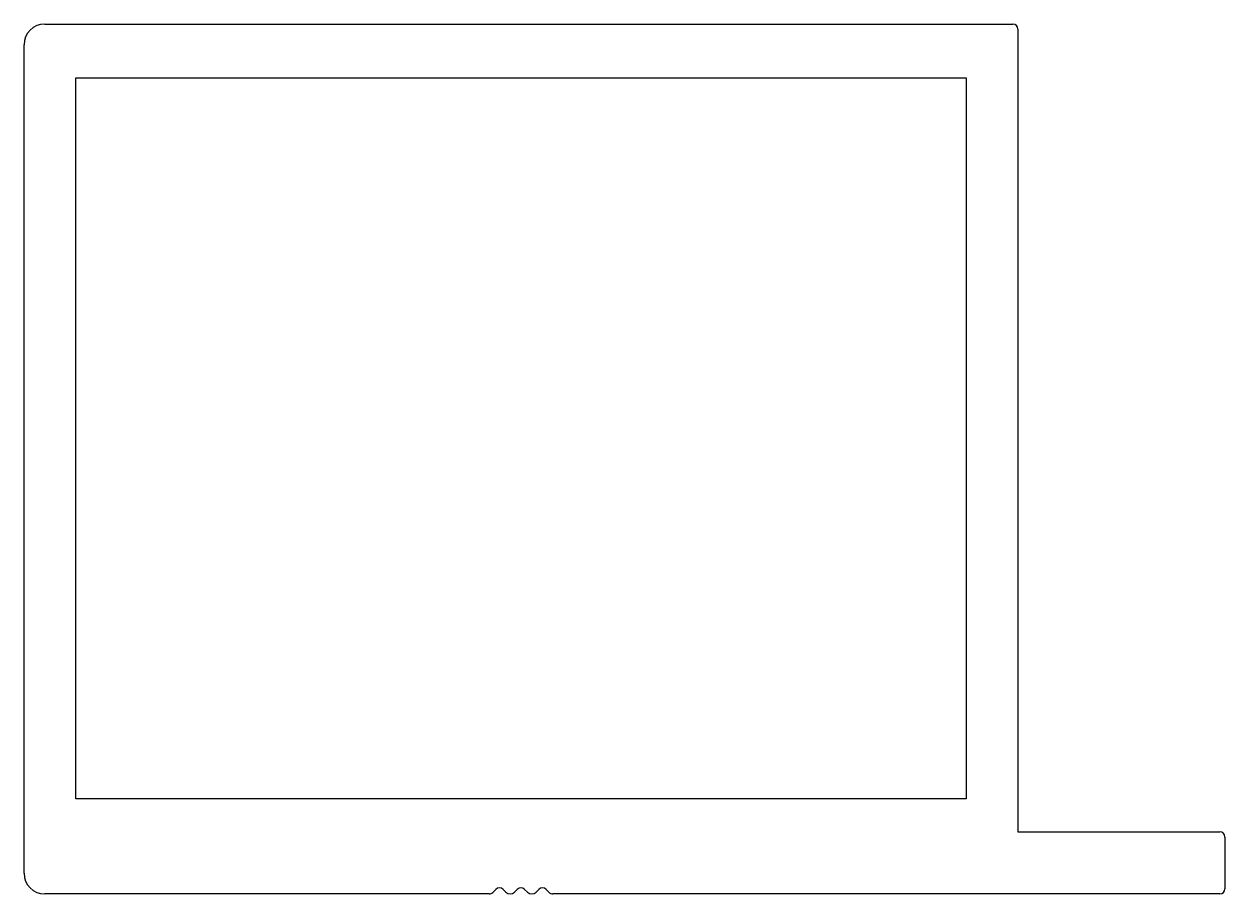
# Model space of a CAD drawing. Extents: x 1065.1 to 1123.1, y 2127.7 to 2169.7.
import ezdxf

# ---------------------------------------------------------------- set-up
doc = ezdxf.new("R2010")
doc.units = 0
doc.layers.get('0').update_dxf_attribs({"linetype": 'CONTINUOUS'})

msp = doc.modelspace()

# ---------------------------------------------------------------- linework, layer by layer
for p, q in [((1066.079, 2169.652), (1112.829, 2169.652)), ((1113.079, 2169.402), (1113.079, 2130.652)), ((1065.079, 2128.652), (1065.079, 2168.652)), ((1067.579, 2132.252), (1067.579, 2167.052)), ((1067.579, 2167.052), (1110.579, 2167.052)), ((1110.579, 2167.052), (1110.579, 2132.252)), ((1110.579, 2132.252), (1067.579, 2132.252)), ((1113.079, 2130.652), (1122.829, 2130.652)), ((1123.079, 2130.402), (1123.079, 2127.902)), ((1087.539, 2127.652), (1066.079, 2127.652)), ((1087.862, 2127.871), (1087.716, 2127.725)), ((1088.346, 2127.74), (1088.215, 2127.871)), ((1088.902, 2127.871), (1088.771, 2127.74)), ((1089.386, 2127.74), (1089.255, 2127.871)), ((1089.942, 2127.871), (1089.811, 2127.74)), ((1090.441, 2127.725), (1090.295, 2127.871)), ((1122.829, 2127.652), (1090.618, 2127.652))]:
    msp.add_line(p, q)
for centre, radius, start, end in [((1066.079, 2168.652), 1, 90, 180), ((1112.829, 2169.402), 0.25, 0, 90), ((1122.829, 2130.402), 0.25, 0, 90), ((1066.079, 2128.652), 1, 180, 270), ((1087.539, 2127.902), 0.25, 270, 315), ((1088.039, 2127.694), 0.25, 45, 135), ((1088.559, 2127.952), 0.3, 225, 315), ((1089.079, 2127.694), 0.25, 45, 135), ((1089.599, 2127.952), 0.3, 225, 315), ((1090.119, 2127.694), 0.25, 45, 135), ((1090.618, 2127.902), 0.25, 225, 270), ((1122.829, 2127.902), 0.25, 270, 360)]:
    msp.add_arc(centre, radius, start, end)

doc.saveas('drawing.dxf')
